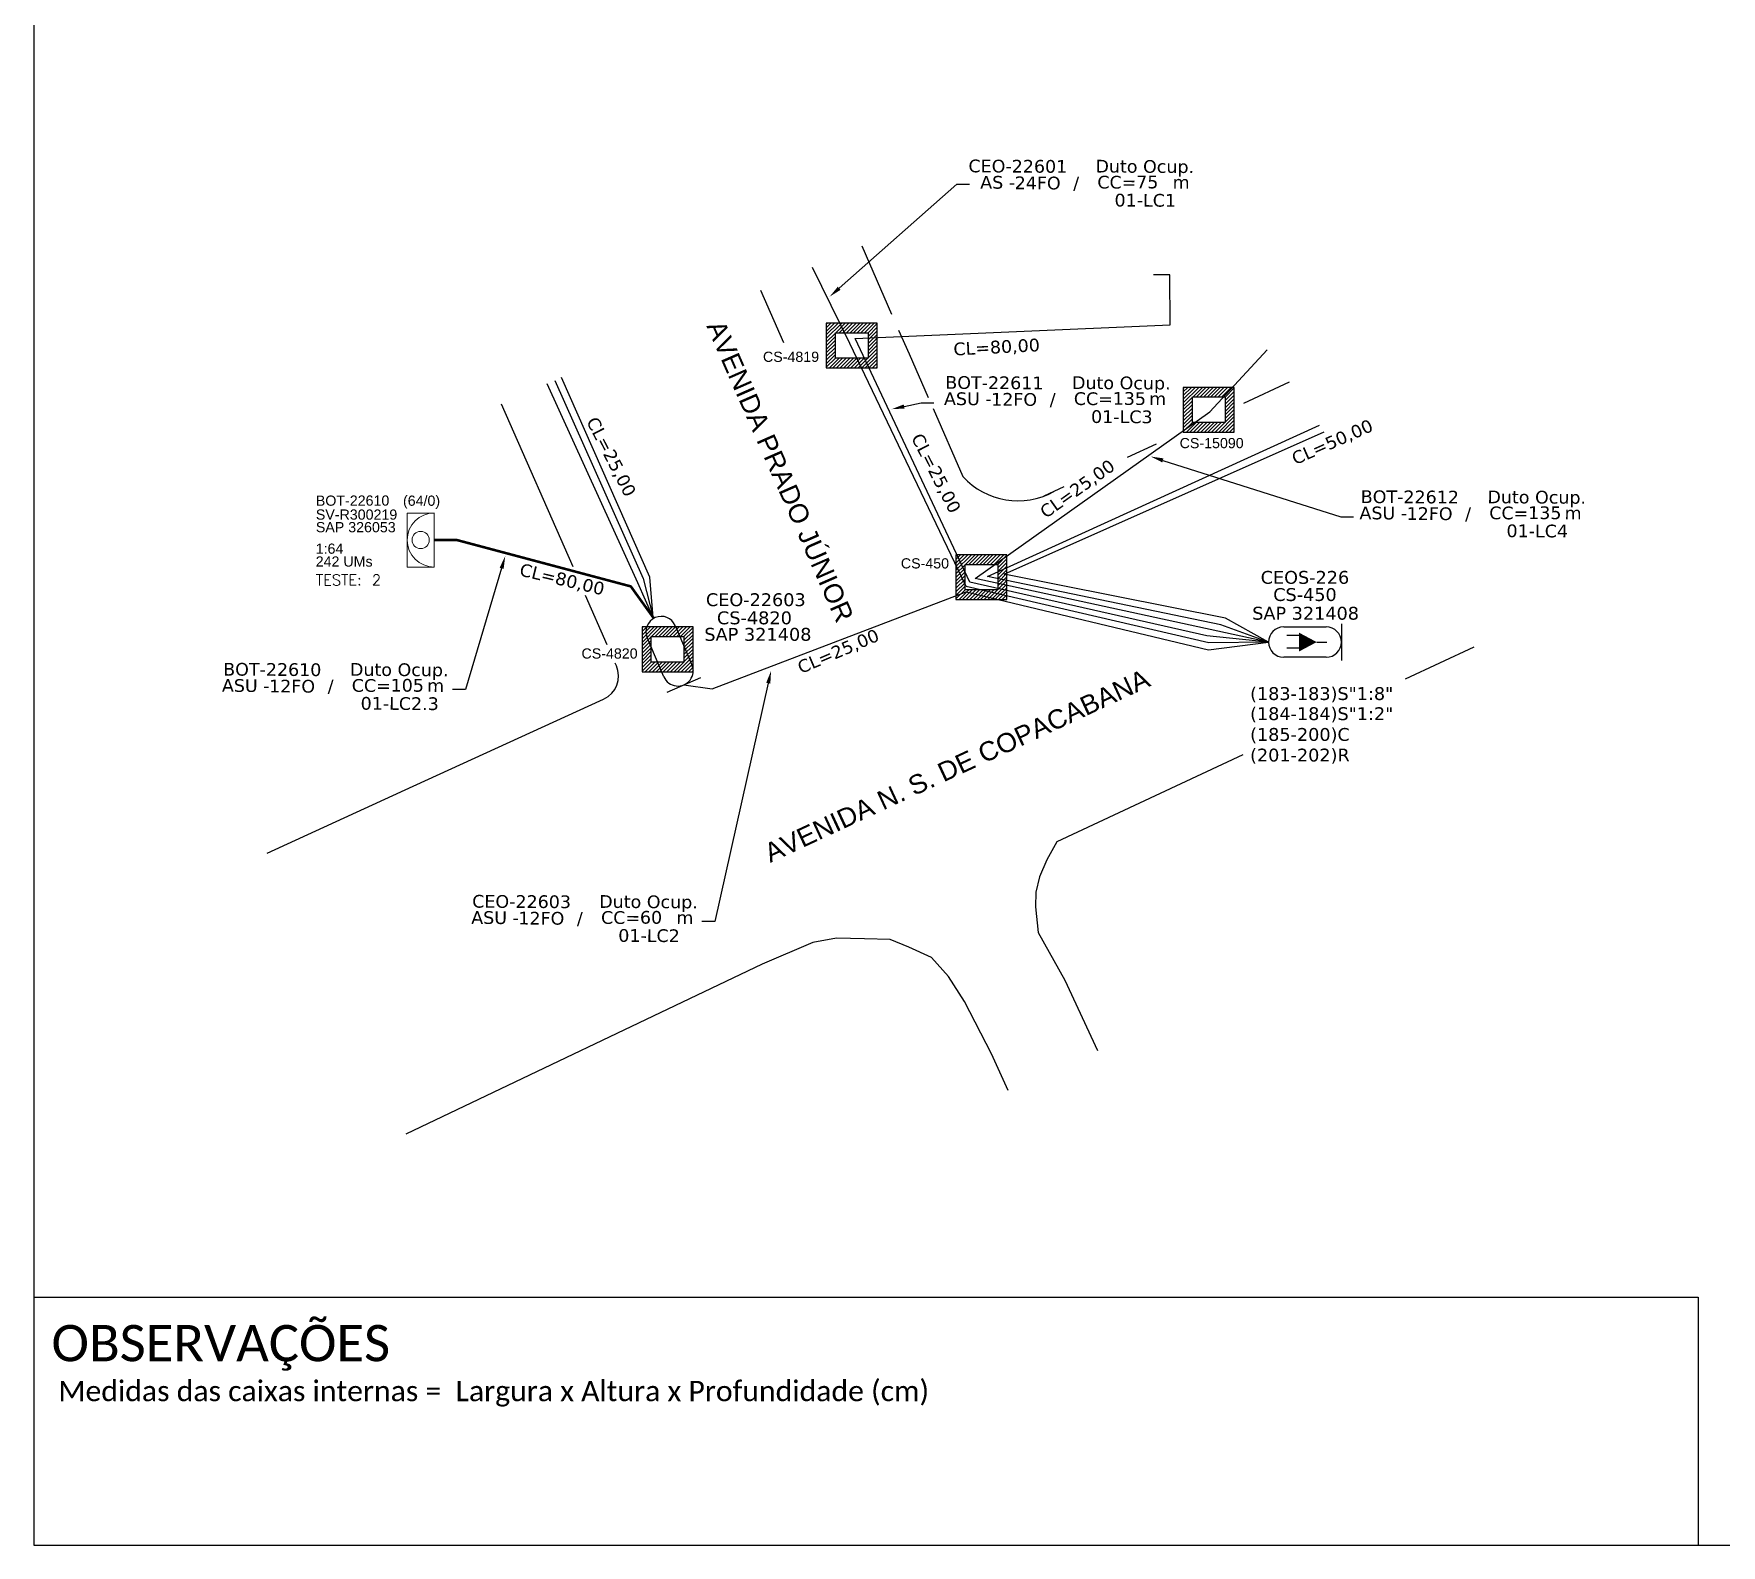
# Model space of a CAD drawing. Extents: x -89 to 1678, y 705 to 1299.
# Drawn here: x -89.3 to 242.3, y 705 to 1002 of the extents above; entities that cross this region are included whole.
import ezdxf
from ezdxf import colors
from ezdxf.entities.mleader import LeaderData, LeaderLine
from ezdxf.enums import TextEntityAlignment as Align
from ezdxf.math import Vec2, Vec3

# ---------------------------------------------------------------- set-up
doc = ezdxf.new("R2010")
doc.units = 0
for name, color, linetype in [('10.1-Caixas Subterrâneas', 5, 'Continuous'), ('20.4-CEOS', 1, 'Continuous'), ('20.5-CEO', 1, 'Continuous'), ('CAP a instalar', 1, 'Continuous'), ('celulas gpon', 7, 'Continuous'), ('label_cabos', 7, 'Continuous'), ('QUADRA', 7, 'Continuous'), ('Segmento de Logradouro Texto', 238, 'Continuous')]:
    doc.layers.add(name, color=color, linetype=linetype)
doc.layers.add("20.0-LEGENDA DOS CDO'S", color=1, linetype='Continuous', lineweight=0)
doc.layers.add('20.1-CDO_INTERIOR', color=1, linetype='Continuous', lineweight=0)
doc.styles.add('ARIAL', font='arial.ttf')
doc.styles.add('DIGICADE', font='arial.ttf')
doc.styles.add('ROMANS', font='romans')
doc.styles.add('siredit', font='verdana.ttf')
doc.styles.get("Standard").update_dxf_attribs({"font": 'arial.ttf'})
doc.styles.add('WMF-Calibri0', font='calibri.ttf')
doc.linetypes.add('FENCELINE1', pattern='A,0.25,-0.1,[133,ltypeshp.shx,S=0.1,R=0,X=-0.1,Y=0],-0.1,1', length=1.45)

# ---------------------------------------------------------------- blocks, each defined once
blk = doc.blocks.new('*X57')
at = {"color": 0, "linetype": 'Continuous'}
for p, q in [((-1.25, 0.34099), (-0.49099, 1.1)), ((-1.25, 0.517767), (-0.667767, 1.1)), ((-1.25, 0.694544), (-0.844544, 1.1)), ((-1.25, 0.87132), (-1.02132, 1.1)), ((-1.25, 1.048097), (-1.198097, 1.1)), ((-0.789214, 0.625), (-0.314214, 1.1)), ((-0.612437, 0.625), (-0.137437, 1.1)), ((-0.43566, 0.625), (0.03934, 1.1)), ((-0.258883, 0.625), (0.216117, 1.1)), ((-0.082107, 0.625), (0.392893, 1.1)), ((0.09467, 0.625), (0.56967, 1.1)), ((0.271447, 0.625), (0.746447, 1.1)), ((0.448223, 0.625), (0.923223, 1.1)), ((0.625, 0.625), (1.1, 1.1)), ((0.801777, 0.625), (1.25, 1.073223)), ((0.8035, 0.449947), (1.25, 0.896447)), ((-1.25, 0.164214), (-0.8035, 0.610714)), ((-1.25, -0.012563), (-0.8035, 0.433937)), ((-1.25, -0.18934), (-0.8035, 0.25716)), ((-1.25, -0.366117), (-0.8035, 0.080383)), ((0.8035, 0.27317), (1.25, 0.71967)), ((0.8035, 0.096393), (1.25, 0.542893)), ((0.8035, -0.080383), (1.25, 0.366117)), ((0.8035, -0.25716), (1.25, 0.18934)), ((0.8035, -0.433937), (1.25, 0.012563)), ((-1.25, -0.542893), (-0.8035, -0.096393)), ((-1.25, -0.71967), (-0.8035, -0.27317)), ((-1.25, -0.896447), (-0.8035, -0.449947)), ((-1.25, -1.073223), (-0.801777, -0.625)), ((-1.1, -1.1), (-0.625, -0.625)), ((-0.923223, -1.1), (-0.448223, -0.625)), ((-0.746447, -1.1), (-0.271447, -0.625)), ((-0.56967, -1.1), (-0.09467, -0.625)), ((-0.392893, -1.1), (0.082107, -0.625)), ((-0.216117, -1.1), (0.258883, -0.625)), ((-0.03934, -1.1), (0.43566, -0.625)), ((0.137437, -1.1), (0.612437, -0.625)), ((0.314214, -1.1), (0.789214, -0.625)), ((0.49099, -1.1), (1.25, -0.34099)), ((0.667767, -1.1), (1.25, -0.517767)), ((0.8035, -0.610714), (1.25, -0.164214)), ((0.844544, -1.1), (1.25, -0.694544)), ((1.02132, -1.1), (1.25, -0.87132)), ((1.198097, -1.1), (1.25, -1.048097))]:
    blk.add_line(p, q, dxfattribs=at)
blk = doc.blocks.new('MANHOLE_MQ')
at = {"color": 0, "linetype": 'Continuous'}
for p, q in [((0.00000623, 0.00000569), (-0.00000627, 0.00000569)), ((-0.00000627, 0.00000569), (-0.00000627, -0.00000531)), ((0.00000623, -0.00000531), (0.00000623, 0.00000569)), ((-0.00000404, 0.00000331), (0.00000399, 0.00000331)), ((-0.00000404, -0.00000294), (-0.00000404, 0.00000331)), ((0.00000399, 0.00000331), (0.00000399, -0.00000294)), ((0.00000399, -0.00000294), (-0.00000404, -0.00000294)), ((0.00000399, -0.00000294), (0.00000399, -0.00000294)), ((-0.00000627, -0.00000531), (0.00000623, -0.00000531))]:
    blk.add_line(p, q, dxfattribs=at)
at = {"color": 0, "linetype": 'Continuous', "xscale": 5e-06, "yscale": 5e-06, "zscale": 1e-05}
blk.add_blockref('*X57', (-0.00000002, 0.00000019), dxfattribs=at)
blk = doc.blocks.new('*U65')
at = {"layer": '20.4-CEOS', "color": 7, "style": 'siredit'}
for tag, p in [('FIBRAS_SPLITTER', (0, 0)), ('FIBRAS_TOP_C', (0, -4.13)), ('RESERVA_FINAIS', (0, -5.46))]:
    blk.add_attdef(tag, p, '', height=1.01, dxfattribs=at)
for tag, p, flags in [('ID_ATIVIDADE', (0, -6.77), 3), ('FATOR', (0, -8.09), 1), ('QTDE', (0, -9.4), 1), ('FID', (0, -10.71), 1)]:
    blk.add_attdef(tag, p, '', height=1.01, dxfattribs=dict(at, flags=flags))
blk = doc.blocks.new('*U64')
at = {"layer": '20.4-CEOS', "color": 7, "style": 'siredit'}
blk.add_attdef('FIBRAS_SPLITTER', (0, 0), '', height=1.01, dxfattribs=at)
for tag, p, flags in [('ID_ATIVIDADE', (0, -1.48), 3), ('FATOR', (0, -2.79), 1), ('QTDE', (0, -4.11), 1), ('FID', (0, -5.42), 1)]:
    blk.add_attdef(tag, p, '', height=1.01, dxfattribs=dict(at, flags=flags))
blk = doc.blocks.new('Inst CDOI-64')
at = {"layer": '20.1-CDO_INTERIOR', "color": 1, "lineweight": 18}
blk.add_lwpolyline([(-2.12, -2.13), (-2.12, 2.12), (0, 2.12), (0.01, -2.13)], close=True, dxfattribs=at)
blk.add_circle((-1.06, 0), 0.68, dxfattribs=at)
blk.add_arc((0.01, 0), 2.13, 90.0276, 270.0276, dxfattribs=at)
at = {"layer": "20.0-LEGENDA DOS CDO'S"}
for tag, p, style, flags in [('ID_ATIVIDADE', (-9.3, 3.78), 'ARIAL', 3), ('FATOR', (-1.5, 3.78), 'ARIAL', 1), ('QTDE', (-9.18, -3.66), 'DIGICADE', 3)]:
    blk.add_attdef(tag, p, '', height=0.8, rotation=0.118, dxfattribs=dict(at, style=style, flags=flags))
at = {"layer": "20.0-LEGENDA DOS CDO'S", "style": 'ARIAL'}
for tag, p, rotation in [('FID', (-9.3, 2.69), 0.118), ('SAP', (-9.3, 0.61), 359.9724), ('SURVEY', (-9.3, 1.6), 359.9724), ('1:XX', (-9.31, -1.08), 359.9724), ('UMS', (-9.31, -2.09), 359.9724)]:
    blk.add_attdef(tag, p, '', height=0.8, rotation=rotation, dxfattribs=at)
blk.add_attdef('FIBRAS_UTILIZADAS', text='', height=0.8, rotation=359.9724, dxfattribs=at).set_placement((-0.99, 2.69), align=Align.CENTER)
blk = doc.blocks.new('Teste  FTTH')
at = {"color": 0, "lineweight": 0, "style": 'ROMANS'}
for tag, p in [('TESTE', (-2.302, -0.29)), ('QTDE', (0.212, -0.29))]:
    blk.add_attdef(tag, p, '', height=0.48, dxfattribs=at)
for tag, p, flags in [('FID', (-2.227, -1.253), 1), ('FATOR', (-2.227, -2.028), 3), ('ID_ATIVIDADE', (-2.227, -2.716), 3)]:
    blk.add_attdef(tag, p, '', height=0.48, dxfattribs=dict(at, flags=flags))
blk = doc.blocks.new('Inst CB DT OCUP CFOA-SM-ASU-120-S-12')
at = {"layer": 'label_cabos', "color": 0, "style": 'siredit'}
for tag, flags, p in [('ID_ATIVIDADE', 3, (1.31, 2.67)), ('FATOR', 1, (11.56, 2.55))]:
    blk.add_attdef(tag, text='', height=1, rotation=359.69, dxfattribs=dict(at, flags=flags)).set_placement(p, align=Align.MIDDLE_CENTER)
for tag, p in [('DESTINO_CABO', (3.13, 1.26)), ('TIPO_CABO', (13.11, 1.24)), ('TIPO_CABO', (1.26, 0)), ('CABO', (4.69, -0.05)), ('/', (7.71, -0.05)), ('LANCE', (10.91, 0)), ('UND', (15.96, 0)), ('FID', (13.15, -1.41))]:
    blk.add_attdef(tag, text='', height=1, rotation=359.69, dxfattribs=at).set_placement(p, align=Align.MIDDLE_CENTER)
blk.add_attdef('QTDE', (12.43, -0.47), '', height=1, rotation=359.69, dxfattribs=at)
blk = doc.blocks.new('Inst CB DT OCUP CFOA-SM-AS-80-TS-24')
at = {"layer": 'label_cabos', "color": 0, "style": 'siredit'}
for tag, flags, p in [('ID_ATIVIDADE', 3, (1.31, 2.67)), ('FATOR', 1, (11.56, 2.55))]:
    blk.add_attdef(tag, text='', height=1, rotation=359.69, dxfattribs=dict(at, flags=flags)).set_placement(p, align=Align.MIDDLE_CENTER)
for tag, p in [('DESTINO_CABO', (3.13, 1.26)), ('TIPO_CABO', (13.11, 1.24)), ('TIPO_CABO', (1.76, 0)), ('CABO', (4.69, -0.05)), ('/', (7.71, -0.05)), ('LANCE', (10.91, 0)), ('UND', (15.96, 0)), ('FID', (13.15, -1.41))]:
    blk.add_attdef(tag, text='', height=1, rotation=359.69, dxfattribs=at).set_placement(p, align=Align.MIDDLE_CENTER)
blk.add_attdef('QTDE', (12.43, -0.47), '', height=1, rotation=359.69, dxfattribs=at)

msp = doc.modelspace()

# ---------------------------------------------------------------- linework, layer by layer
msp.add_lwpolyline([(-89.32, 705.02), (749.25, 705.02), (749.25, 1299.02), (-89.32, 1299.02), (-89.32, 705.02)])
at = {"color": 7}
for points in [[(-89.24, 753.78), (237.71, 753.78)], [(237.71, 753.78), (237.71, 705.02)]]:
    msp.add_lwpolyline(points, dxfattribs=at)
at = {"layer": '20.4-CEOS', "color": 5}
for p, q in [((156.28, 885.47), (164.64, 885.47)), ((164.64, 879.51), (156.28, 879.51))]:
    msp.add_line(p, q, dxfattribs=at)
for points in [[(167.62, 886.08), (167.62, 878.89)], [(159.47, 883.78), (156.93, 883.78)], [(162.77, 882.49), (164.78, 882.49)], [(159.47, 881.3), (156.93, 881.3)]]:
    msp.add_lwpolyline(points, dxfattribs=at)
msp.add_lwpolyline([(162.77, 882.49, 0, 3.68, 0), (159.32, 882.49, 3.68, 3.68, 0)], format="xyseb", dxfattribs=at)
for centre, start, end in [((156.28, 882.49), 90, 270), ((164.64, 882.49), 270, 90)]:
    msp.add_arc(centre, 2.98, start, end, dxfattribs=at)
at = {"layer": '20.5-CEO', "color": 5}
for p, q in [((36.71, 885.72), (40.01, 878.01)), ((34.51, 875.66), (31.21, 883.37))]:
    msp.add_line(p, q, dxfattribs=at)
msp.add_lwpolyline([(35.12, 872.66), (41.75, 875.5)], dxfattribs=at)
for centre, start, end in [((33.96, 884.55), 23.1384, 203.1384), ((37.26, 876.83), 203.1384, 23.1384)]:
    msp.add_arc(centre, 2.99, start, end, dxfattribs=at)
at = {"layer": 'CAP a instalar', "color": 7, "linetype": 'FENCELINE1', "ltscale": 5}
for points in [[(153.3, 882.49), (141.58, 882.33), (93.87, 893.41), (71.01, 941.18), (63.68, 956.09)], [(153.3, 882.49), (141.18, 883.73), (94.61, 894.25), (72.05, 942.15), (133.95, 944.82), (133.94, 954.63), (130.73, 954.68)], [(153.3, 882.49), (95.64, 895), (141.79, 927.7), (153.05, 939.9)], [(32.41, 887.3), (29.38, 894.13), (11.58, 933.23)], [(13.04, 933.87), (30.45, 894.98), (32.41, 887.3)], [(32.41, 887.3), (31.74, 895.27), (14.4, 934.46)], [(153.3, 882.49), (143.95, 885.89), (98.06, 895.4), (163.31, 925.14)], [(153.3, 882.49), (144.82, 887.21), (101.36, 895.81), (164.24, 923.79)]]:
    msp.add_lwpolyline(points, dxfattribs=at)
at = {"layer": 'CAP a instalar', "linetype": 'FENCELINE1', "ltscale": 5, "const_width": 0.5}
msp.add_lwpolyline([(32.41, 887.3), (28, 893.43), (-6.2, 902.55), (-10.63, 902.55)], dxfattribs=at)
at = {"layer": 'CAP a instalar', "color": 5, "linetype": 'FENCELINE1', "ltscale": 5}
msp.add_lwpolyline([(38.43, 874.08), (44.01, 873.28), (93.92, 892.37), (141.5, 880.99), (153.3, 882.49)], dxfattribs=at)
at = {"layer": 'QUADRA', "color": 4}
for points in [[(73.36, 960.33), (79.23, 946.95)], [(80.61, 943.81), (82.68, 939.1)], [(82.68, 939.1), (86.43, 930.54)], [(148.48, 929.46), (157.42, 933.61)], [(16.65, 897.25), (2.57, 929.27)], [(87.38, 928.38), (93.24, 915.01)], [(125.57, 918.8), (131.3, 921.47)], [(109.25, 911.21), (113.17, 913.04)], [(23.37, 881.92), (19.11, 891.63)], [(193.64, 881.48), (180.15, 875.18)], [(148.28, 860.31), (111.74, 843.27), (109.73, 839.72), (108.31, 836.36), (107.57, 833.34), (107.52, 830.45), (108.05, 825.4), (113.3, 816.07), (119.68, 802.22)], [(-43.43, 841.03), (-14.75, 854.16)], [(102.15, 794.38), (98.89, 801.6), (93.58, 811.85), (90.39, 816.81), (87.11, 820.53), (82.65, 822.51), (78.96, 824.04), (73.94, 824.16), (68.39, 824.28), (63.76, 823.48), (53.78, 819.23), (-16.21, 785.78)]]:
    msp.add_lwpolyline(points, dxfattribs=at)
at = {"layer": 'QUADRA'}
msp.add_lwpolyline([(53.51, 951.62), (58.02, 941.35)], dxfattribs=at)
at = {"layer": 'QUADRA', "color": 4}
msp.add_lwpolyline([(-14.75, 854.16), (22.66, 871.29, 0.409456), (25.16, 877.84), (24.94, 878.32)], format="xyb", dxfattribs=at)
msp.add_arc((104.04, 924.86), 14.61, 222.3923, 298.999, dxfattribs=at)

# ---------------------------------------------------------------- block references
at = {"color": 0, "lineweight": 0, "xscale": 2.5, "yscale": 2.5, "zscale": 2.5}
msp.add_blockref('Inst CDOI-64', (-10.64, 902.55), dxfattribs=at).add_auto_attribs({'FIBRAS_UTILIZADAS': '(64/0)', 'SURVEY': 'SV-R300219', 'SAP': 'SAP 326053', '1:XX': '1:64', 'UMS': '242 UMs', 'FID': 'BOT-22610'})
at = {"layer": '10.1-Caixas Subterrâneas', "color": 30, "xscale": 799468.8857778955, "yscale": 799468.8857778955, "zscale": 799468.8857778955, "rotation": 180.0000000000628}
for p in [(71.39, 940.92), (141.54, 928.3), (96.87, 895.4), (35.22, 881.22)]:
    msp.add_blockref('MANHOLE_MQ', p, dxfattribs=at)
at = {"layer": "20.0-LEGENDA DOS CDO'S", "lineweight": 0, "xscale": 4.376249999999981, "yscale": 4.376249999999981, "zscale": 4.376249999999981, "rotation": 0.004078562105398202}
msp.add_blockref('Teste  FTTH', (-23.81, 894.91), dxfattribs=at).add_auto_attribs({'TESTE': 'TESTE:', 'QTDE': '2'})
at = {"layer": '20.4-CEOS', "color": 5, "lineweight": 0}
ref = msp.add_blockref('*U65', (149.68, 871.11), dxfattribs=dict(at, xscale=2.50000125, yscale=2.50000125, zscale=2.50000125))
ref.add_attrib('FIBRAS_SPLITTER', '(183-183)S"1:8"', (149.68, 871.11), dxfattribs={"color": 7, "height": 2.5242, "style": 'siredit'})
ref.add_attrib('FIBRAS_TOP_C', '(185-200)C', (149.68, 863.08), dxfattribs={"color": 7, "height": 2.524, "style": 'siredit'})
ref.add_attrib('RESERVA_FINAIS', '(201-202)R', (149.68, 859.03), dxfattribs={"color": 7, "height": 2.524, "style": 'siredit'})
at = {"layer": '20.4-CEOS', "color": 5, "lineweight": 0, "xscale": 2.50000125, "yscale": 2.50000125, "zscale": 2.50000125}
msp.add_blockref('*U64', (149.68, 867.16), dxfattribs=at).add_auto_attribs({'FIBRAS_SPLITTER': '(184-184)S"1:2"'})
at = {"layer": 'label_cabos', "color": 0, "lineweight": 0}
ref = msp.add_blockref('Inst CB DT OCUP CFOA-SM-AS-80-TS-24', (96.22, 972.84), dxfattribs=dict(at, xscale=2.5, yscale=2.5, zscale=2.5))
ref.add_attrib('DESTINO_CABO', 'CEO-22601', dxfattribs={"color": 0, "height": 2.5, "rotation": 359.69, "style": 'siredit'}).set_placement((104.05, 976), align=Align.MIDDLE_CENTER)
ref.add_attrib('CABO', '24FO', dxfattribs={"color": 0, "height": 2.5, "rotation": 359.69, "style": 'siredit'}).set_placement((107.94, 972.71), align=Align.MIDDLE_CENTER)
ref.add_attrib('TIPO_CABO', 'Duto Ocup.', dxfattribs={"color": 0, "height": 2.5, "rotation": 359.69, "style": 'siredit'}).set_placement((128.99, 975.96), align=Align.MIDDLE_CENTER)
ref.add_attrib('/', '/', dxfattribs={"color": 0, "height": 2.5, "rotation": 359.69, "style": 'siredit'}).set_placement((115.51, 972.71), align=Align.MIDDLE_CENTER)
ref.add_attrib('TIPO_CABO', 'AS - ', dxfattribs={"color": 0, "height": 2.5, "rotation": 359.69, "style": 'siredit'}).set_placement((100.63, 972.83), align=Align.MIDDLE_CENTER)
ref.add_attrib('FID', '01-LC1', dxfattribs={"color": 0, "height": 2.5, "rotation": 359.69, "style": 'siredit'}).set_placement((129.09, 969.31), align=Align.MIDDLE_CENTER)
ref.add_attrib('LANCE', 'CC=', dxfattribs={"color": 0, "height": 2.5, "rotation": 359.69, "style": 'siredit'}).set_placement((123.5, 972.85), align=Align.MIDDLE_CENTER)
ref.add_attrib('QTDE', '75', (127.29, 971.66), dxfattribs={"color": 0, "height": 2.5, "rotation": 359.69, "style": 'siredit'})
ref.add_attrib('UND', 'm', dxfattribs={"color": 0, "height": 2.5, "rotation": 359.69, "style": 'siredit'}).set_placement((136.13, 972.85), align=Align.MIDDLE_CENTER)
ref = msp.add_blockref('Inst CB DT OCUP CFOA-SM-ASU-120-S-12', (91.61, 930.31), dxfattribs=dict(at, xscale=2.5, yscale=2.5, zscale=2.5))
ref.add_attrib('DESTINO_CABO', 'BOT-22611', dxfattribs={"color": 0, "height": 2.5, "rotation": 359.69, "style": 'siredit'}).set_placement((99.44, 933.46), align=Align.MIDDLE_CENTER)
ref.add_attrib('CABO', '12FO', dxfattribs={"color": 0, "height": 2.5, "rotation": 359.69, "style": 'siredit'}).set_placement((103.32, 930.18), align=Align.MIDDLE_CENTER)
ref.add_attrib('TIPO_CABO', 'Duto Ocup.', dxfattribs={"color": 0, "height": 2.5, "rotation": 359.69, "style": 'siredit'}).set_placement((124.38, 933.42), align=Align.MIDDLE_CENTER)
ref.add_attrib('/', '/', dxfattribs={"color": 0, "height": 2.5, "rotation": 359.69, "style": 'siredit'}).set_placement((110.89, 930.18), align=Align.MIDDLE_CENTER)
ref.add_attrib('TIPO_CABO', 'ASU - ', dxfattribs={"color": 0, "height": 2.5, "rotation": 359.69, "style": 'siredit'}).set_placement((94.76, 930.3), align=Align.MIDDLE_CENTER)
ref.add_attrib('FID', '01-LC3', dxfattribs={"color": 0, "height": 2.5, "rotation": 359.69, "style": 'siredit'}).set_placement((124.48, 926.77), align=Align.MIDDLE_CENTER)
ref.add_attrib('LANCE', 'CC=', dxfattribs={"color": 0, "height": 2.5, "rotation": 359.69, "style": 'siredit'}).set_placement((118.88, 930.31), align=Align.MIDDLE_CENTER)
ref.add_attrib('QTDE', '135', (122.68, 929.12), dxfattribs={"color": 0, "height": 2.5, "rotation": 359.69, "style": 'siredit'})
ref.add_attrib('UND', 'm', dxfattribs={"color": 0, "height": 2.5, "rotation": 359.69, "style": 'siredit'}).set_placement((131.52, 930.31), align=Align.MIDDLE_CENTER)
ref = msp.add_blockref('Inst CB DT OCUP CFOA-SM-ASU-120-S-12', (173.24, 907.86), dxfattribs=dict(at, xscale=2.5, yscale=2.5, zscale=2.5))
ref.add_attrib('DESTINO_CABO', 'BOT-22612', dxfattribs={"color": 0, "height": 2.5, "rotation": 359.69, "style": 'siredit'}).set_placement((181.07, 911.02), align=Align.MIDDLE_CENTER)
ref.add_attrib('CABO', '12FO', dxfattribs={"color": 0, "height": 2.5, "rotation": 359.69, "style": 'siredit'}).set_placement((184.95, 907.73), align=Align.MIDDLE_CENTER)
ref.add_attrib('TIPO_CABO', 'Duto Ocup.', dxfattribs={"color": 0, "height": 2.5, "rotation": 359.69, "style": 'siredit'}).set_placement((206.01, 910.97), align=Align.MIDDLE_CENTER)
ref.add_attrib('/', '/', dxfattribs={"color": 0, "height": 2.5, "rotation": 359.69, "style": 'siredit'}).set_placement((192.52, 907.73), align=Align.MIDDLE_CENTER)
ref.add_attrib('TIPO_CABO', 'ASU - ', dxfattribs={"color": 0, "height": 2.5, "rotation": 359.69, "style": 'siredit'}).set_placement((176.4, 907.85), align=Align.MIDDLE_CENTER)
ref.add_attrib('FID', '01-LC4', dxfattribs={"color": 0, "height": 2.5, "rotation": 359.69, "style": 'siredit'}).set_placement((206.11, 904.33), align=Align.MIDDLE_CENTER)
ref.add_attrib('LANCE', 'CC=', dxfattribs={"color": 0, "height": 2.5, "rotation": 359.69, "style": 'siredit'}).set_placement((200.51, 907.86), align=Align.MIDDLE_CENTER)
ref.add_attrib('QTDE', '135', (204.31, 906.67), dxfattribs={"color": 0, "height": 2.5, "rotation": 359.69, "style": 'siredit'})
ref.add_attrib('UND', 'm', dxfattribs={"color": 0, "height": 2.5, "rotation": 359.69, "style": 'siredit'}).set_placement((213.15, 907.86), align=Align.MIDDLE_CENTER)
ref = msp.add_blockref('Inst CB DT OCUP CFOA-SM-ASU-120-S-12', (-50.27, 873.96), dxfattribs=dict(at, xscale=2.5, yscale=2.5, zscale=2.5))
ref.add_attrib('DESTINO_CABO', 'BOT-22610', dxfattribs={"color": 0, "height": 2.5, "rotation": 359.69, "style": 'siredit'}).set_placement((-42.45, 877.11), align=Align.MIDDLE_CENTER)
ref.add_attrib('CABO', '12FO', dxfattribs={"color": 0, "height": 2.5, "rotation": 359.69, "style": 'siredit'}).set_placement((-38.56, 873.83), align=Align.MIDDLE_CENTER)
ref.add_attrib('TIPO_CABO', 'Duto Ocup.', dxfattribs={"color": 0, "height": 2.5, "rotation": 359.69, "style": 'siredit'}).set_placement((-17.5, 877.07), align=Align.MIDDLE_CENTER)
ref.add_attrib('/', '/', dxfattribs={"color": 0, "height": 2.5, "rotation": 359.69, "style": 'siredit'}).set_placement((-30.99, 873.83), align=Align.MIDDLE_CENTER)
ref.add_attrib('TIPO_CABO', 'ASU - ', dxfattribs={"color": 0, "height": 2.5, "rotation": 359.69, "style": 'siredit'}).set_placement((-47.12, 873.95), align=Align.MIDDLE_CENTER)
ref.add_attrib('FID', '01-LC2.3', dxfattribs={"color": 0, "height": 2.5, "rotation": 359.69, "style": 'siredit'}).set_placement((-17.41, 870.42), align=Align.MIDDLE_CENTER)
ref.add_attrib('LANCE', 'CC=', dxfattribs={"color": 0, "height": 2.5, "rotation": 359.69, "style": 'siredit'}).set_placement((-23, 873.96), align=Align.MIDDLE_CENTER)
ref.add_attrib('QTDE', '105', (-19.2, 872.77), dxfattribs={"color": 0, "height": 2.5, "rotation": 359.69, "style": 'siredit'})
ref.add_attrib('UND', 'm', dxfattribs={"color": 0, "height": 2.5, "rotation": 359.69, "style": 'siredit'}).set_placement((-10.36, 873.96), align=Align.MIDDLE_CENTER)
ref = msp.add_blockref('Inst CB DT OCUP CFOA-SM-ASU-120-S-12', (-1.29, 828.36), dxfattribs=dict(at, xscale=2.5, yscale=2.5, zscale=2.5))
ref.add_attrib('DESTINO_CABO', 'CEO-22603', dxfattribs={"color": 0, "height": 2.5, "rotation": 359.69, "style": 'siredit'}).set_placement((6.54, 831.51), align=Align.MIDDLE_CENTER)
ref.add_attrib('CABO', '12FO', dxfattribs={"color": 0, "height": 2.5, "rotation": 359.69, "style": 'siredit'}).set_placement((10.42, 828.23), align=Align.MIDDLE_CENTER)
ref.add_attrib('TIPO_CABO', 'Duto Ocup.', dxfattribs={"color": 0, "height": 2.5, "rotation": 359.69, "style": 'siredit'}).set_placement((31.48, 831.47), align=Align.MIDDLE_CENTER)
ref.add_attrib('/', '/', dxfattribs={"color": 0, "height": 2.5, "rotation": 359.69, "style": 'siredit'}).set_placement((17.99, 828.23), align=Align.MIDDLE_CENTER)
ref.add_attrib('TIPO_CABO', 'ASU - ', dxfattribs={"color": 0, "height": 2.5, "rotation": 359.69, "style": 'siredit'}).set_placement((1.87, 828.35), align=Align.MIDDLE_CENTER)
ref.add_attrib('FID', '01-LC2', dxfattribs={"color": 0, "height": 2.5, "rotation": 359.69, "style": 'siredit'}).set_placement((31.58, 824.82), align=Align.MIDDLE_CENTER)
ref.add_attrib('LANCE', 'CC=', dxfattribs={"color": 0, "height": 2.5, "rotation": 359.69, "style": 'siredit'}).set_placement((25.98, 828.36), align=Align.MIDDLE_CENTER)
ref.add_attrib('QTDE', '60', (29.78, 827.17), dxfattribs={"color": 0, "height": 2.5, "rotation": 359.69, "style": 'siredit'})
ref.add_attrib('UND', 'm', dxfattribs={"color": 0, "height": 2.5, "rotation": 359.69, "style": 'siredit'}).set_placement((38.62, 828.36), align=Align.MIDDLE_CENTER)

# ---------------------------------------------------------------- texts
at = {"color": 7, "style": 'WMF-Calibri0'}
msp.add_text('OBSERVAÇÕES', height=7.1308, dxfattribs=at).set_placement((-85.83, 741.17))
at = {"color": 7, "insert": (-84.48, 737.33), "char_height": 4, "width": 658.8434, "attachment_point": 1, "style": 'WMF-Calibri0'}
msp.add_mtext('Medidas das caixas internas =  Largura x Altura x Profundidade (cm)', dxfattribs=at)
at = {"layer": '10.1-Caixas Subterrâneas', "color": 30, "style": 'ARIAL'}
for s, p in [('CS-4819', (53.97, 937.55)), ('CS-15090', (135.84, 920.59)), ('CS-450', (81.06, 896.96)), ('CS-4820', (18.31, 879.25))]:
    msp.add_text(s, height=2, dxfattribs=at).set_placement(p)
at = {"layer": '20.4-CEOS', "color": 5, "style": 'siredit'}
for s, p in [('CEOS-226', (160.46, 896.47)), ('CS-450', (160.46, 893.09)), ('SAP 321408', (160.59, 889.42))]:
    msp.add_text(s, height=2.524, dxfattribs=at).set_placement(p, align=Align.TOP_CENTER)
at = {"layer": '20.4-CEOS', "color": 7, "style": 'siredit'}
msp.add_text('CEO-22603', height=2.524, dxfattribs=at).set_placement((52.56, 892.08), align=Align.TOP_CENTER)
at = {"layer": '20.5-CEO', "color": 7, "style": 'siredit'}
for s, p in [('SAP 321408', (52.97, 885.28)), ('CS-4820', (52.29, 888.52))]:
    msp.add_text(s, height=2.534, dxfattribs=at).set_placement(p, align=Align.TOP_CENTER)
at = {"layer": 'celulas gpon', "style": 'siredit'}
for s, rotation, p in [('CL=80,00', 2.9416, (91.45, 938.79)), ('CL=25,00', 297.1643, (19.19, 925.9)), ('CL=50,00', 23.8393, (158.56, 917.25)), ('CL=25,00', 297.1643, (83.02, 922.67)), ('CL=25,00', 35.437, (109.53, 906.69)), ('CL=80,00', 346.5231, (5.96, 895.61)), ('CL=25,00', 23.1562, (61.43, 876.21))]:
    msp.add_text(s, height=2.5, rotation=rotation, dxfattribs=at).set_placement(p)
at = {"layer": 'Segmento de Logradouro Texto', "color": 5, "linetype": 'Continuous', "style": 'DIGICADE'}
for s, rotation, p in [('AVENIDA PRADO JÚNIOR', 293.6671, (42.8, 944.62)), ('AVENIDA N. S. DE COPACABANA', 24.9421, (55.39, 839.08))]:
    msp.add_text(s, height=3.75, rotation=rotation, dxfattribs=at).set_placement(p)

# ---------------------------------------------------------------- leaders
at = {"layer": 'label_cabos', "color": 0, "lineweight": 0}
ml = msp.add_multileader_mtext('Standard', dxfattribs=at)
ml.set_content('')
ml.set_leader_properties()
ml.build(insert=Vec2(0, 0))
ml.multileader.update_dxf_attribs({"text_right_attachment_type": 6, "dogleg_length": 10, "arrow_head_size": 2.5})
ctx = ml.context
ctx.base_point, ctx.char_height, ctx.arrow_head_size, ctx.landing_gap_size, ctx.plane_origin = Vec3(94.58, 972.44), 0.045, 2.5, 0.0225, Vec3(66.29, 992.87)
ctx.right_attachment = 6
notes = []
notes.append((ctx, [(0, (1, 1, 0), (92.08, 972.44), (1, 0), 2.5, [(0, [(67.06, 950.35)], 0, [])])]))
ctx.mtext.insert, ctx.mtext.flow_direction = Vec3(94.6, 972.46), 5
ml = msp.add_multileader_mtext('Standard', dxfattribs=at)
ml.set_content('')
ml.set_leader_properties()
ml.build(insert=Vec2(0, 0))
ml.multileader.update_dxf_attribs({"text_right_attachment_type": 6, "dogleg_length": 10, "arrow_head_size": 2.5})
ctx = ml.context
ctx.base_point, ctx.char_height, ctx.arrow_head_size, ctx.landing_gap_size, ctx.plane_origin = Vec3(87.52, 929.51), 0.045, 2.5, 0.0225, Vec3(59.24, 949.94)
ctx.right_attachment = 6
notes.append((ctx, [(0, (1, 1, 0), (85.02, 929.51), (1, 0), 2.5, [(0, [(79.26, 928.25)], 0, [])])]))
ctx.mtext.insert, ctx.mtext.flow_direction = Vec3(87.55, 929.54), 5
ml = msp.add_multileader_mtext('Standard', dxfattribs=at)
ml.set_content('')
ml.set_leader_properties()
ml.build(insert=Vec2(0, 0))
ml.multileader.update_dxf_attribs({"text_right_attachment_type": 6, "dogleg_length": 10, "arrow_head_size": 2.5})
ctx = ml.context
ctx.base_point, ctx.char_height, ctx.arrow_head_size, ctx.landing_gap_size, ctx.plane_origin = Vec3(170.02, 907.07), 0.045, 2.5, 0.0225, Vec3(141.74, 927.5)
ctx.right_attachment = 6
notes.append((ctx, [(0, (1, 1, 0), (167.52, 907.07), (1, 0), 2.5, [(0, [(130.16, 918.95)], 0, [])])]))
ctx.mtext.insert, ctx.mtext.flow_direction = Vec3(170.04, 907.09), 5
ml = msp.add_multileader_mtext('Standard', dxfattribs=at)
ml.set_content('')
ml.set_leader_properties()
ml.build(insert=Vec2(0, 0))
ml.multileader.update_dxf_attribs({"text_right_attachment_type": 6, "dogleg_length": 10, "arrow_head_size": 2.5})
ctx = ml.context
ctx.base_point, ctx.char_height, ctx.arrow_head_size, ctx.landing_gap_size, ctx.plane_origin = Vec3(-7.05, 873.19), 0.045, 2.5, 0.0225, Vec3(21.28, 898.59)
ctx.right_attachment, ctx.text_align_type = 6, 2
notes.append((ctx, [(0, (1, 1, 0), (-4.5, 873.16), (-1, 0), 2.5, [(0, [(3.33, 899.38)], 0, [])])]))
ctx.mtext.insert, ctx.mtext.alignment, ctx.mtext.flow_direction = Vec3(-7.03, 873.21), 3, 5
ml = msp.add_multileader_mtext('Standard', dxfattribs=at)
ml.set_content('')
ml.set_leader_properties()
ml.build(insert=Vec2(0, 0))
ml.multileader.update_dxf_attribs({"text_right_attachment_type": 6, "dogleg_length": 10, "arrow_head_size": 2.5})
ctx = ml.context
ctx.base_point, ctx.char_height, ctx.arrow_head_size, ctx.landing_gap_size, ctx.plane_origin = Vec3(41.94, 827.59), 0.045, 2.5, 0.0225, Vec3(41.67, 876.38)
ctx.right_attachment, ctx.text_align_type = 6, 2
notes.append((ctx, [(0, (1, 1, 0), (44.48, 827.56), (-1, 0), 2.5, [(0, [(55.56, 876.85)], 0, [])])]))
ctx.mtext.insert, ctx.mtext.alignment, ctx.mtext.flow_direction = Vec3(41.96, 827.61), 3, 5
for ctx, leaders in notes:
    for number, flags, end, landing, length, lines in leaders:
        leader = LeaderData()
        leader.index, (leader.has_last_leader_line, leader.has_dogleg_vector, leader.attachment_direction) = number, flags
        leader.last_leader_point, leader.dogleg_vector, leader.dogleg_length = Vec3(end), Vec3(landing), length
        for number, points, colour, breaks in lines:
            line = LeaderLine()
            line.index, line.vertices, line.color, line.breaks = number, Vec3.list(points), colors.encode_raw_color(colour), breaks
            leader.lines.append(line)
        ctx.leaders.append(leader)

doc.saveas('drawing.dxf')
